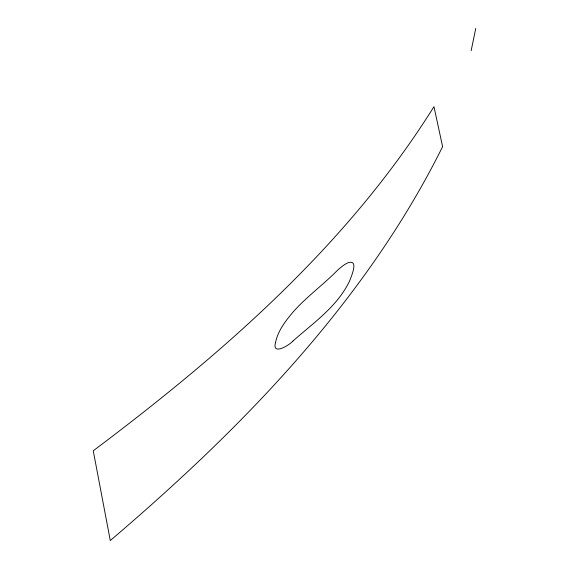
<?xml version="1.0" encoding="UTF-8"?>
<svg xmlns="http://www.w3.org/2000/svg" width="569" height="569" viewBox="0 0 569 569"><rect width="100%" height="100%" fill="white"/><g stroke="black" fill="none" stroke-linecap="round" stroke-linejoin="round"><path stroke-width="0.85" d="M475.748 28.45L471.16 50.677M275.524 342.524C271.783 355.803 288.995 345.49 292.978 341.009M275.581 342.325C278.127 330.24 286.043 320.311 293.853 311.136C307.21 296.314 323.491 284.486 337.481 270.296C340.625 267.466 343.896 264.649 347.766 262.857C359.231 258.824 351.386 276.257 349.508 281.129C337.502 306.414 313.249 322.964 293.035 340.966M442.611 146.653C365.348 302.196 241.242 428.905 110.286 540.55L93.252 450.776C222.529 353.655 347.524 245.004 433.962 106.652L442.611 146.653"/></g></svg>
